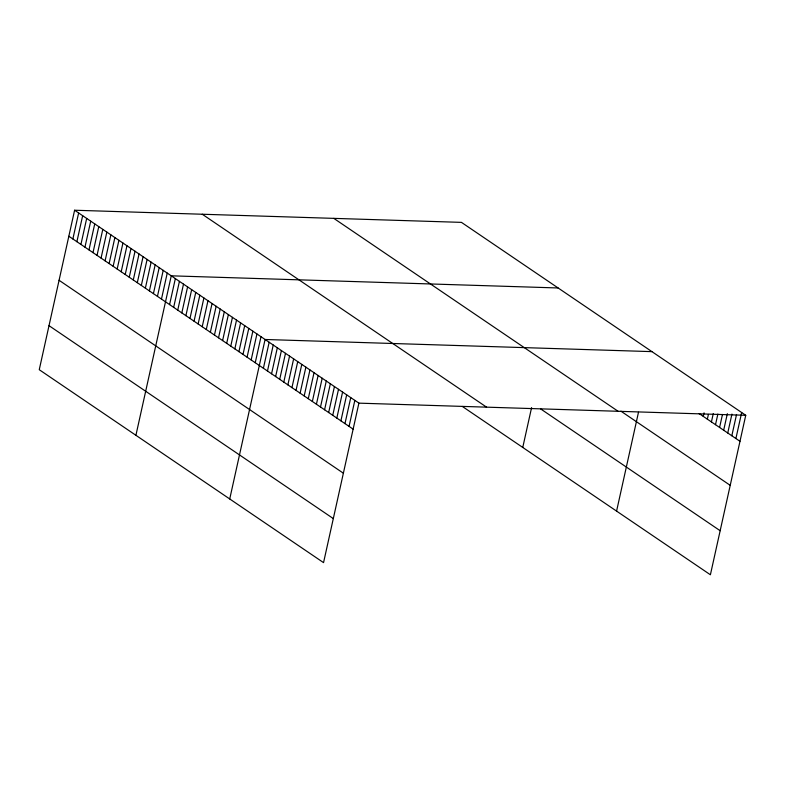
<?xml version="1.0" encoding="UTF-8"?>
<svg xmlns="http://www.w3.org/2000/svg" width="785" height="785" viewBox="0 0 785 785"><rect width="100%" height="100%" fill="white"/><g stroke="black" fill="none" stroke-linecap="round" stroke-linejoin="round"><path stroke-width="1.18" d="M74.604 210.233L39.25 369.706L323.548 562.629L358.902 403.147L74.604 210.233L461.452 222.371L745.75 415.294L710.396 574.767L462.345 406.453M72.868 238.974L78.637 212.97M76.891 241.701L82.66 215.698M80.924 244.439L86.684 218.436M84.947 247.167L90.717 221.164M88.98 249.905L94.74 223.902M93.003 252.633L98.773 226.63M97.036 255.37L102.796 229.367M101.059 258.098L106.829 232.095M105.092 260.836L110.852 234.833M109.115 263.564L114.885 237.561M113.148 266.301L118.908 240.298M117.171 269.029L122.941 243.026M121.194 271.767L126.964 245.764M125.227 274.505L130.987 248.492M129.25 277.233L135.02 251.229M133.283 279.97L139.043 253.957M137.306 282.698L143.076 256.695M141.339 285.436L147.099 259.423M145.362 288.164L151.132 262.161M149.395 290.901L155.155 264.888M153.418 293.629L159.188 267.626M157.442 296.367L163.211 270.354M161.475 299.095L167.234 273.092M135.913 435.302L171.267 275.82L558.115 287.967M169.58 304.6L175.349 278.596M173.662 307.367L179.422 281.364M177.744 310.134L183.504 284.131M181.816 312.901L187.586 286.898M185.898 315.668L191.658 289.665M189.98 318.435L195.74 292.432M194.052 321.202L199.822 295.199M198.134 323.969L203.904 297.966M202.216 326.737L207.976 300.733M206.288 329.504L212.058 303.501M210.37 332.281L216.14 306.268M214.452 335.048L220.212 309.035M218.534 337.815L224.294 311.802M222.606 340.582L228.376 314.579M226.688 343.349L232.448 317.346M230.77 346.116L236.53 320.113M234.843 348.883L240.612 322.88M238.925 351.651L244.694 325.647M243.007 354.418L248.767 328.415M247.079 357.185L252.849 331.182M251.161 359.952L256.93 333.949M255.243 362.719L261.003 336.716M229.73 498.966L265.085 339.483L651.933 351.631M263.397 368.263L269.167 342.25M267.479 371.03L273.239 345.017M271.561 373.797L277.321 347.794M275.633 376.564L281.403 350.561M279.715 379.332L285.485 353.328M283.797 382.099L289.557 356.096M287.869 384.866L293.639 358.863M291.951 387.633L297.721 361.63M296.033 390.4L301.793 364.397M300.115 393.167L305.875 367.164M304.188 395.934L309.957 369.931M308.269 398.701L314.029 372.698M312.351 401.478L318.111 375.465M316.424 404.246L322.193 378.233M320.506 407.013L326.275 381M324.588 409.78L330.348 383.777M328.66 412.547L334.43 386.544M332.742 415.314L338.512 389.311M336.824 418.081L342.584 392.078M340.906 420.848L346.666 394.845M344.978 423.615L350.748 397.612M349.06 426.383L354.83 400.379M522.761 447.44L531.592 407.592M616.578 511.104L638.49 412.243M703.272 416.384L704.057 412.841M707.354 419.151L708.404 414.421M711.436 421.918L713.261 413.646M715.508 424.685L717.873 414.048M719.59 427.452L722.475 414.451M723.672 430.219L727.342 413.675M727.744 432.996L731.944 414.078M731.826 435.763L736.546 414.48M735.908 438.53L741.668 412.517M358.902 403.147L745.75 415.294M699.19 413.616L739.98 441.298M620.906 411.163L730.217 485.336M333.792 218.367L618.089 411.281M540.679 408.936L720.159 530.719M202.265 214.236L486.563 407.15M68.844 236.236L353.142 429.15M59.071 280.284L343.379 473.198M49.013 325.667L333.311 518.581"/></g></svg>
